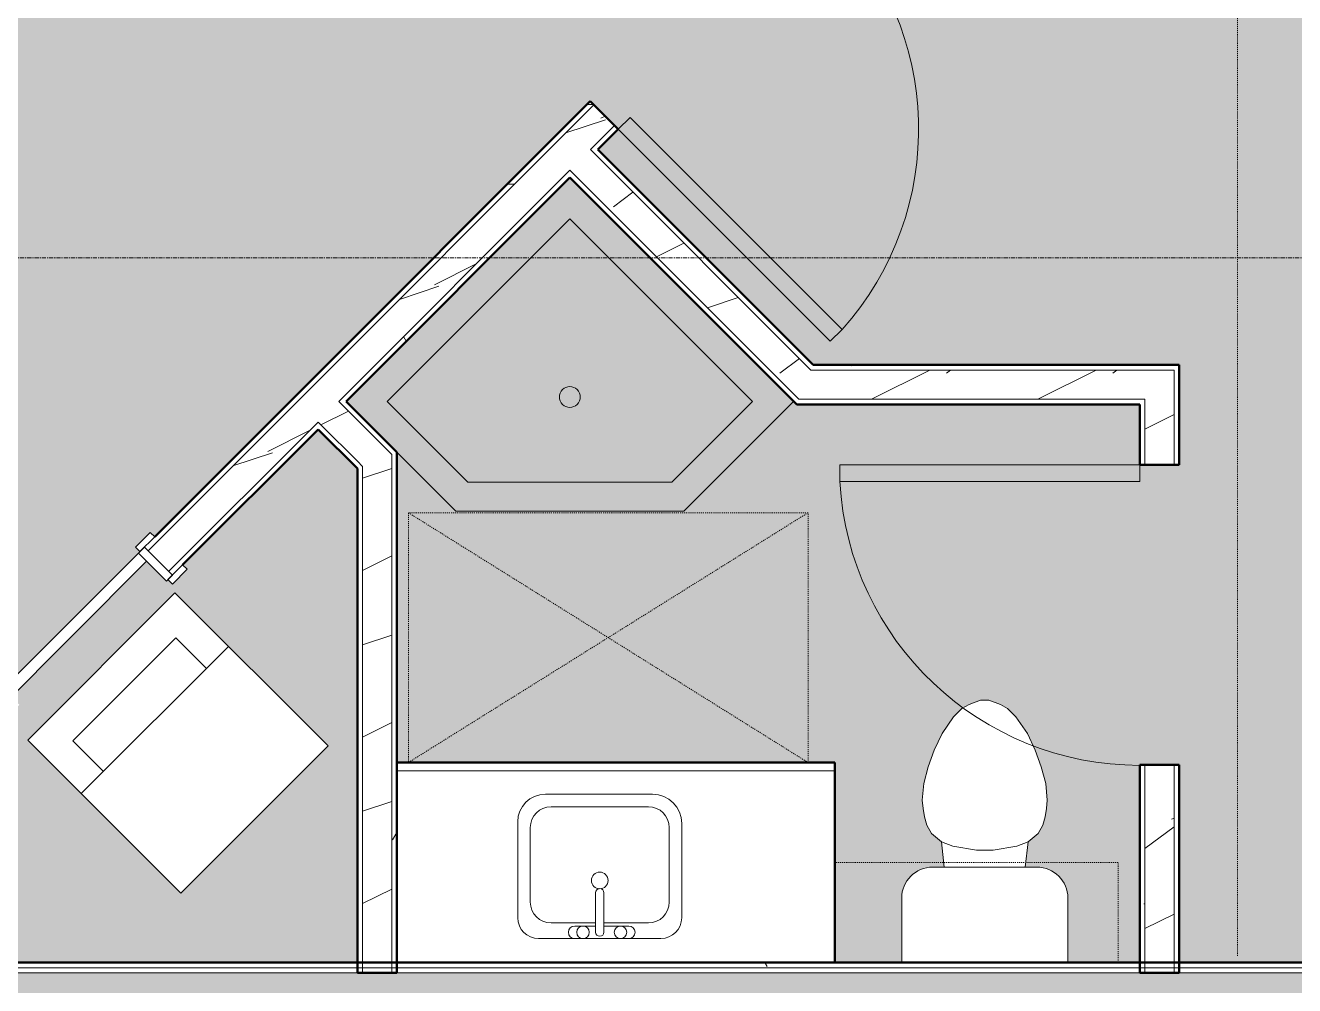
# Model space of a CAD drawing. Header units: inches. Extents: x -4292 to -464, y 9706 to 12474.
# Drawn here: x -2428.7 to -2276.3, y 10415.8 to 10531.1 of the extents above; entities that cross this region are included whole.
import ezdxf

# ---------------------------------------------------------------- set-up
doc = ezdxf.new("R2010")
doc.units = ezdxf.units.IN
doc.header["$MEASUREMENT"] = 0
doc.linetypes.add('Dash', pattern=[0.25, 0.125, -0.125])
doc.linetypes.add('Grid Line 1_2_', pattern=[0.875, 0.5, -0.125, 0.125, -0.125])
for name, color, linetype, lineweight in [('A-AREA-PATT-4', 254, 'Continuous', 9), ('A-DOOR-1', 7, 'Continuous', 9), ('A-DOOR-2', 90, 'Continuous', 20), ('A-DOOR-FRAM-1', 90, 'Continuous', 20), ('A-GENM-HDLN-1', 7, 'Dash', 9), ('A-WALL', 113, 'Continuous', 13), ('A-WALL-2', 250, 'Continuous', 50), ('A-WALL-3', 50, 'Continuous', 13), ('A-WALL-PATT-1', 7, 'Continuous', 9), ('A-WALL-PATT-2', 55, 'Continuous', 9), ('A-WALL-PATT-5', 111, 'Continuous', 9), ('I-FURN-HDLN-1', 7, 'Dash', 9), ('I-WALL-1', 2, 'Continuous', 50), ('P-SANR-FIXT-1', 7, 'Continuous', 9), ('Q-CASE-1', 250, 'Continuous', 50), ('Q-CASE-2', 7, 'Continuous', 9), ('Q-CASE-HDLN-1', 7, 'Dash', 9), ('S-GRID-1', 1, 'Grid Line 1_2_', 9)]:
    doc.layers.add(name, color=color, linetype=linetype, lineweight=lineweight)
pattern_1 = [(0, (0, 0), (38.4, 9.6), [1.584, -27.216, 1.584, -27.216, -153.6]), (0, (0, 0), (38.4, 9.6), [-57.6, 1.584, -56.016, 1.584, -27.216, -67.2]), (0, (0, 0), (38.4, 9.6), [-144, 1.584, -17.616, 1.584, -46.416]), (120, (14.4, 4.8), (-27.513844, 28.4553755), [1.584, -27.216, 1.584, -27.216, -153.6]), (120, (14.4, 4.8), (-27.513844, 28.4553755), [-57.6, 1.584, -56.016, 1.584, -27.216, -67.2]), (120, (14.4, 4.8), (-27.513844, 28.4553755), [-144, 1.584, -17.616, 1.584, -46.416]), (240, (19.2, 24), (-10.886156, -38.0553755), [1.584, -27.216, 1.584, -27.216, -153.6]), (240, (19.2, 24), (-10.886156, -38.0553755), [-57.6, 1.584, -56.016, 1.584, -27.216, -67.2]), (240, (19.2, 24), (-10.886156, -38.0553755), [-144, 1.584, -17.616, 1.584, -46.416])]
pattern_2 = [(216.87, (7.997, 19.992), (59.9755286, 39.9843071), [9.996, -89.964]), (206.565, (19.992, 13.994), (-19.991807, -19.992219), [22.352, -22.352]), (198.435, (19.992, 3.998), (-39.983821, -19.991955), [12.644, -50.576])]

msp = doc.modelspace()

# ---------------------------------------------------------------- hatches: boundary and pattern name
at = {"layer": 'A-AREA-PATT-4'}
h = msp.add_hatch(color=256, dxfattribs=at)
h.paths.add_polyline_path([(-2498.79519, 10457.58636), (-2473.33934, 10483.04221), (-2472.10191, 10481.80477), (-2497.55775, 10456.34892)], flags=0)
h.paths.add_polyline_path([(-2236.93674, 10418.6019), (-2106.44874, 10418.6019), (-2106.44874, 10534.67933), (-2143.27374, 10534.67933), (-2143.27374, 10533.92933), (-2145.77374, 10533.92933), (-2145.77374, 10534.67933), (-2183.02374, 10534.67933), (-2183.02374, 10536.05433), (-2218.02374, 10536.05433), (-2218.02374, 10534.67933), (-2218.27374, 10534.67933), (-2218.27374, 10533.92933), (-2223.27374, 10533.92933), (-2223.27374, 10534.67933), (-2223.52374, 10534.67933), (-2223.52374, 10536.05433), (-2258.52374, 10536.05433), (-2258.52374, 10534.67933), (-2295.77374, 10534.62637), (-2295.77374, 10533.92933), (-2298.27374, 10533.92933), (-2298.27374, 10534.67933), (-2305.63406, 10534.67933), (-2323.53983, 10552.5851), (-2332.02511, 10544.09982), (-2335.38387, 10547.45857), (-2281.01312, 10601.82933), (-2276.26312, 10601.82933), (-2276.26312, 10609.82933), (-2240.51312, 10609.82933), (-2240.51312, 10601.82933), (-2106.44874, 10601.82933), (-2106.44874, 10812.8644), (-2359.52374, 10812.8644), (-2359.52374, 10699.43779), (-2364.27374, 10699.43779), (-2364.27374, 10812.8644), (-2510.12374, 10812.8644), (-2510.12374, 10661.18779), (-2443.74874, 10661.18779), (-2443.74874, 10656.43779), (-2445.37374, 10656.43779), (-2445.37374, 10621.06279), (-2446.24874, 10621.06279), (-2446.24874, 10657.06279), (-2449.24874, 10657.06279), (-2449.24874, 10621.06279), (-2450.12374, 10621.06279), (-2450.12374, 10626.43779), (-2486.12374, 10626.43779), (-2486.12374, 10535.1644), (-2510.12374, 10535.1644), (-2510.12374, 10527.14062), (-2502.69752, 10527.14062), (-2501.7331, 10527.01365), (-2500.8344, 10526.6414), (-2500.06268, 10526.04923), (-2499.47051, 10525.27751), (-2499.09826, 10524.37881), (-2498.97129, 10523.33809), (-2498.97129, 10522.02606), (-2495.94752, 10522.37378), (-2494.94752, 10523.56553), (-2493.94752, 10524.13229), (-2492.43799, 10524.49008), (-2491.94371, 10524.57724), (-2490.94752, 10524.6644), (-2488.95513, 10524.49008), (-2486.94752, 10523.95215), (-2484.94752, 10523.22421), (-2482.94752, 10522.29159), (-2480.89495, 10520.85159), (-2479.94752, 10519.90416), (-2479.44752, 10519.03813), (-2478.94752, 10517.6644), (-2478.94752, 10516.6644), (-2479.44752, 10515.29066), (-2479.94752, 10514.42463), (-2480.94752, 10513.42463), (-2482.94752, 10512.0372), (-2485.01681, 10511.07936), (-2486.94752, 10510.37665), (-2488.95513, 10509.83871), (-2490.94752, 10509.6644), (-2492.43799, 10509.83871), (-2492.94752, 10509.92855), (-2493.94752, 10510.1965), (-2494.94752, 10510.76326), (-2495.94752, 10511.95502), (-2498.97129, 10512.30273), (-2498.97129, 10510.9144), (-2499.09826, 10509.94998), (-2499.47051, 10509.05129), (-2500.06268, 10508.27956), (-2500.8344, 10507.68739), (-2501.7331, 10507.31514), (-2502.69752, 10507.18817), (-2510.12374, 10507.18817), (-2510.12374, 10501.1644), (-2507.37374, 10501.1644), (-2507.37374, 10496.4144), (-2510.12374, 10496.4144), (-2510.12374, 10466.08648), (-2505.86626, 10461.829), (-2503.74494, 10463.95032), (-2502.86105, 10463.06644), (-2469.51309, 10496.4144), (-2477.37374, 10496.4144), (-2477.37374, 10501.1644), (-2464.76309, 10501.1644), (-2452.14735, 10513.78014), (-2448.78859, 10510.42139), (-2500.2094, 10459.00057), (-2498.79904, 10457.58251), (-2500.16521, 10456.21634), (-2499.72327, 10455.7744), (-2499.76746, 10455.73021), (-2475.1955, 10431.15825), (-2475.1513, 10431.20244), (-2474.70936, 10430.7605), (-2473.33934, 10432.13052), (-2471.92513, 10430.7163), (-2471.21802, 10431.42341), (-2461.31853, 10421.52392), (-2450.98026, 10431.86219), (-2451.51059, 10432.39252), (-2449.74282, 10434.16028), (-2449.21249, 10433.62995), (-2449.03571, 10433.80673), (-2448.06344, 10432.83446), (-2431.79999, 10449.09791), (-2432.77226, 10450.07019), (-2414.91781, 10467.92463), (-2415.44814, 10468.45496), (-2413.68037, 10470.22273), (-2413.15004, 10469.6924), (-2360.82074, 10521.98375), (-2357.48096, 10518.64397), (-2359.93685, 10516.18807), (-2334.08482, 10490.33604), (-2290.10699, 10490.33604), (-2290.10699, 10478.33192), (-2294.85699, 10478.33192), (-2294.85699, 10485.58604), (-2336.05234, 10485.58604), (-2363.29561, 10512.82932), (-2390.16567, 10485.95926), (-2384.06324, 10479.85683), (-2384.06324, 10442.6019), (-2331.47069, 10442.6019), (-2331.47069, 10418.6019), (-2323.44691, 10418.6019), (-2323.44691, 10426.32812), (-2323.31994, 10427.29253), (-2322.94769, 10428.19123), (-2322.35552, 10428.96295), (-2321.5838, 10429.55512), (-2320.68511, 10429.92737), (-2319.6301, 10430.05434), (-2318.33235, 10430.05434), (-2318.68007, 10433.07812), (-2319.87182, 10434.07812), (-2320.43859, 10435.07812), (-2320.79638, 10436.58764), (-2320.88353, 10437.08192), (-2320.97069, 10438.07812), (-2320.79638, 10440.07051), (-2320.25844, 10442.07812), (-2319.5305, 10444.07812), (-2318.59788, 10446.07812), (-2317.21045, 10448.07812), (-2316.21045, 10449.07812), (-2315.05176, 10449.68464), (-2313.97069, 10450.07812), (-2312.97069, 10450.07812), (-2311.59695, 10449.57812), (-2310.73092, 10449.07812), (-2309.73092, 10448.07812), (-2308.34349, 10446.07812), (-2307.41088, 10444.07812), (-2306.68294, 10442.07812), (-2306.145, 10440.07051), (-2305.97069, 10438.07812), (-2306.145, 10436.58764), (-2306.23484, 10436.07812), (-2306.50279, 10435.07812), (-2307.06956, 10434.07812), (-2308.26131, 10433.07812), (-2308.60903, 10430.05434), (-2307.22069, 10430.05434), (-2306.25627, 10429.92737), (-2305.35758, 10429.55512), (-2304.58585, 10428.96295), (-2303.99369, 10428.19123), (-2303.62143, 10427.29253), (-2303.49447, 10426.32812), (-2303.49447, 10418.6019), (-2294.85699, 10418.6019), (-2294.85699, 10442.33192), (-2290.10699, 10442.33192), (-2290.10699, 10418.6019), (-2247.10286, 10418.6019)], flags=0)
h.paths.add_polyline_path([(-2446.826, 10418.6019), (-2388.81324, 10418.6019), (-2388.81324, 10477.88932), (-2393.52443, 10482.6005), (-2409.79129, 10466.33364), (-2409.26096, 10465.80331), (-2411.02872, 10464.03555), (-2411.55905, 10464.56588), (-2411.73583, 10464.3891), (-2414.12232, 10466.77558), (-2430.38577, 10450.51213), (-2429.4135, 10449.53986), (-2447.09117, 10431.86219), (-2445.67696, 10430.44797), (-2445.85373, 10430.2712), (-2445.3234, 10429.74087), (-2447.09117, 10427.9731), (-2447.6215, 10428.50343), (-2457.45236, 10418.6019), (-2449.30088, 10418.6019)], flags=0)
h.paths.add_polyline_path([(-2169.10286, 10419.40766), (-2247.10286, 10419.40766), (-2247.10286, 10499.40766), (-2169.10286, 10499.40766), (-2169.10286, 10441.05898)], flags=0)
h.paths.add_polyline_path([(-2267.0347, 10419.90766), (-2267.0347, 10437.90766), (-2249.0347, 10437.90766), (-2249.0347, 10419.90766)], flags=0)
h.paths.add_polyline_path([(-2165.10286, 10419.90766), (-2165.10286, 10437.90766), (-2147.10286, 10437.90766), (-2147.10286, 10419.90766)], flags=0)
h.paths.add_polyline_path([(-2410.00519, 10426.91632), (-2428.38997, 10445.30109), (-2410.7123, 10462.97876), (-2392.32752, 10444.59399), (-2405.409, 10431.51251)], flags=0)
h.paths.add_polyline_path([(-2423.33275, 10535.87723), (-2426.6915, 10539.23599), (-2419.1146, 10546.81289), (-2450.12374, 10577.82204), (-2450.12374, 10587.06279), (-2445.37374, 10587.06279), (-2445.37374, 10579.78955), (-2415.75584, 10550.17165), (-2364.27374, 10601.65375), (-2364.27374, 10656.43779), (-2407.74874, 10656.43779), (-2407.74874, 10661.18779), (-2364.27374, 10661.18779), (-2364.27374, 10663.43779), (-2359.52374, 10663.43779), (-2359.52374, 10599.68624), (-2422.8908, 10536.31917)], flags=0)
h.paths.add_polyline_path([(-2292.48199, 10536.05433), (-2260.52374, 10536.05433), (-2260.52374, 10537.42933), (-2223.52374, 10537.42933), (-2223.52374, 10539.42933), (-2223.27374, 10539.42933), (-2223.27374, 10540.17933), (-2218.27374, 10540.17933), (-2218.27374, 10539.42933), (-2218.02374, 10539.42933), (-2218.02374, 10537.42933), (-2181.02374, 10537.42933), (-2181.02374, 10536.05433), (-2146.02374, 10536.05433), (-2146.02374, 10539.42933), (-2145.77374, 10539.42933), (-2145.77374, 10540.17933), (-2143.27374, 10540.17933), (-2143.27374, 10539.42933), (-2138.37374, 10539.42933), (-2138.37374, 10541.42933), (-2133.62374, 10541.42933), (-2133.62374, 10539.42933), (-2106.44874, 10539.42933), (-2106.44874, 10543.46381), (-2130.69874, 10543.46381), (-2130.69874, 10544.47659), (-2131.19874, 10544.51405), (-2131.19874, 10545.20104), (-2130.69874, 10545.20104), (-2130.69874, 10561.47233), (-2131.19874, 10561.49731), (-2131.19874, 10561.9553), (-2130.69874, 10561.9553), (-2130.69874, 10571.46381), (-2106.44874, 10571.46381), (-2106.44874, 10573.07933), (-2133.62374, 10573.07933), (-2133.62374, 10571.42933), (-2138.37374, 10571.42933), (-2138.37374, 10573.07933), (-2303.0456, 10573.07933), (-2320.18107, 10555.94386), (-2303.66654, 10539.42933), (-2298.27374, 10539.42933), (-2298.27374, 10540.17933), (-2295.77374, 10540.17933), (-2295.77374, 10539.42933), (-2295.52374, 10539.42933), (-2295.52374, 10536.05433)], flags=0)
h.paths.add_polyline_path([(-2241.35437, 10577.82933), (-2240.51312, 10577.82933), (-2240.51312, 10579.82933), (-2276.26312, 10579.82933), (-2276.26312, 10577.82933), (-2271.0089, 10577.82933)], flags=0)
h.paths.add_polyline_path([(-2209.40445, 10640.95433), (-2209.99501, 10640.95433), (-2209.99501, 10641.20433), (-2212.61818, 10641.20433), (-2212.63926, 10641.45433), (-2213.56751, 10641.47638), (-2213.65346, 10641.51198), (-2213.71111, 10641.65118), (-2213.71111, 10643.82933), (-2305.47491, 10643.82933), (-2305.47491, 10679.82933), (-2293.88228, 10679.82933), (-2293.88228, 10688.60481), (-2277.38228, 10688.60481), (-2277.38228, 10679.82933), (-2265.88228, 10679.82933), (-2265.88228, 10688.60481), (-2249.38228, 10688.60481), (-2249.38228, 10679.82933), (-2237.88228, 10679.82933), (-2237.88228, 10688.60481), (-2221.38228, 10688.60481), (-2221.38228, 10679.82933), (-2206.65983, 10679.82933), (-2206.65983, 10688.60481), (-2190.15983, 10688.60481), (-2190.15983, 10679.82933), (-2178.65983, 10679.82933), (-2178.65983, 10688.60481), (-2162.15983, 10688.60481), (-2162.15983, 10679.82933), (-2148.44874, 10679.82933), (-2148.44874, 10643.82933), (-2189.71111, 10643.82933), (-2189.71111, 10641.65118), (-2189.90796, 10641.45433), (-2190.80406, 10641.45433), (-2190.80406, 10641.20433), (-2194.56869, 10641.20433), (-2194.56869, 10640.95433), (-2196.47012, 10640.95433), (-2196.47012, 10641.20433), (-2205.86115, 10641.20433), (-2205.86115, 10640.95433), (-2206.4517, 10640.95433), (-2206.4517, 10641.20433), (-2207.04225, 10641.20433), (-2207.04225, 10640.95433), (-2207.6328, 10640.95433), (-2207.6328, 10641.20433), (-2208.22335, 10641.20433), (-2208.22335, 10640.95433), (-2208.8139, 10640.95433), (-2208.8139, 10641.20433), (-2209.40445, 10641.20433)], flags=0)
h.paths.add_polyline_path([(-2508.84989, 10690.93256), (-2508.84989, 10708.93256), (-2490.84989, 10708.93256), (-2490.84989, 10690.93256)], flags=0)
h.paths.add_polyline_path([(-2490.84989, 10710.8644), (-2509.34989, 10710.8644), (-2509.34989, 10788.8644), (-2429.34989, 10788.8644), (-2429.34989, 10710.8644), (-2476.75842, 10710.8644)], flags=0)
h.paths.add_polyline_path([(-2195.69058, 10712.0894), (-2253.92374, 10712.0894), (-2253.92374, 10747.0894), (-2247.92374, 10747.0894), (-2247.92374, 10748.0894), (-2175.92374, 10748.0894), (-2175.92374, 10747.0894), (-2169.92374, 10747.0894), (-2169.92374, 10712.0894), (-2179.7467, 10712.0894)], flags=0)
h.paths.add_polyline_path([(-2294.92374, 10751.4144), (-2298.92374, 10751.4144), (-2298.92374, 10799.4144), (-2263.92374, 10799.4144), (-2263.92374, 10793.4144), (-2262.92374, 10793.4144), (-2262.92374, 10757.4144), (-2263.92374, 10757.4144), (-2263.92374, 10751.4144), (-2291.42374, 10751.4144)], flags=0)
h.paths.add_polyline_path([(-2159.92374, 10751.4144), (-2159.92374, 10757.4144), (-2160.92374, 10757.4144), (-2160.92374, 10793.4144), (-2159.92374, 10793.4144), (-2159.92374, 10799.4144), (-2124.92374, 10799.4144), (-2124.92374, 10751.4144), (-2151.07786, 10751.4144)], flags=0)
h.paths.add_polyline_path([(-2490.84989, 10792.8644), (-2508.84989, 10792.8644), (-2508.84989, 10810.8644), (-2490.84989, 10810.8644)], flags=0)
h.paths.add_polyline_path([(-2235.09138, 10796.33259), (-2235.09138, 10796.3644), (-2251.434, 10796.3644), (-2251.434, 10812.4894), (-2179.434, 10812.4894), (-2179.434, 10796.3644), (-2197.434, 10796.3644), (-2197.434, 10800.3644), (-2233.434, 10800.3644), (-2233.434, 10796.3644), (-2234.434, 10796.33259)], flags=0)
at = {"layer": 'A-WALL-PATT-1'}
h = msp.add_hatch(dxfattribs=at)
h.set_pattern_fill('FP_3', color=256, style=0, pattern_type=2)
h.set_pattern_definition(pattern_1)
h.paths.add_polyline_path([(-2396.44124, 10485.51732), (-2360.39777, 10521.56079), (-2360.83971, 10522.00273), (-2396.88318, 10485.95926)], flags=0)
h.paths.add_polyline_path([(-2334.94193, 10547.01663), (-2304.75423, 10577.20433), (-2305.63812, 10577.20433), (-2335.38387, 10547.45857)], flags=0)
h = msp.add_hatch(dxfattribs=at)
h.set_pattern_fill('FP_3', color=256, style=0, pattern_type=2)
h.set_pattern_definition(pattern_1)
h.paths.add_polyline_path([(-2393.52443, 10482.6005), (-2393.08248, 10483.04244), (-2393.52443, 10483.48439), (-2393.96637, 10483.04244)], flags=0)
h.paths.add_polyline_path([(-2390.60761, 10485.51732), (-2362.85367, 10513.27126), (-2363.29561, 10513.7132), (-2391.04955, 10485.95926)], flags=0)
h.paths.add_polyline_path([(-2360.3788, 10515.74613), (-2357.48096, 10518.64397), (-2357.9229, 10519.08591), (-2360.82074, 10516.18807), (-2360.39777, 10515.76511)], flags=0)
h.paths.add_polyline_path([(-2332.02511, 10544.09982), (-2323.12204, 10553.0512), (-2323.53983, 10553.46898), (-2332.46705, 10544.54176)], flags=0)
h.paths.add_polyline_path([(-2320.62302, 10555.50191), (-2303.0456, 10573.07933), (-2303.92949, 10573.07933), (-2321.06496, 10555.94386)], flags=0)
h = msp.add_hatch(dxfattribs=at)
h.set_pattern_fill('FP_3', color=256, style=0, pattern_type=2)
h.set_pattern_definition(pattern_1)
h.paths.add_polyline_path([(-2333.45982, 10489.71104), (-2290.10699, 10489.71104), (-2290.10699, 10490.33604), (-2334.08482, 10490.33604)], flags=0)
h = msp.add_hatch(dxfattribs=at)
h.set_pattern_fill('FP_3', color=256, style=0, pattern_type=2)
h.set_pattern_definition(pattern_1)
h.paths.add_polyline_path([(-2460.87659, 10421.08197), (-2449.30088, 10432.65768), (-2449.74282, 10433.09962), (-2461.31853, 10421.52392)], flags=0)
h.paths.add_polyline_path([(-2413.94554, 10468.01302), (-2396.44124, 10485.51732), (-2396.88318, 10485.95926), (-2414.38748, 10468.45496), (-2414.12232, 10468.1898)], flags=0)
h = msp.add_hatch(dxfattribs=at)
h.set_pattern_fill('FP_3', color=256, style=0, pattern_type=2)
h.set_pattern_definition(pattern_1)
h.paths.add_polyline_path([(-2294.23199, 10418.6019), (-2294.23199, 10442.33192), (-2294.85699, 10442.33192), (-2294.85699, 10418.6019), (-2294.26326, 10418.6019)], flags=0)
h.paths.add_polyline_path([(-2294.85699, 10478.33192), (-2294.23199, 10478.33192), (-2294.23199, 10485.58604), (-2294.85699, 10485.58604), (-2294.85699, 10484.79921)], flags=0)
h = msp.add_hatch(dxfattribs=at)
h.set_pattern_fill('FP_3', color=256, style=0, pattern_type=2)
h.set_pattern_definition(pattern_1)
h.paths.add_polyline_path([(-2384.07579, 10418.6019), (-2384.06324, 10418.6019), (-2384.06324, 10479.85683), (-2384.68824, 10480.48183), (-2384.68824, 10418.6019)], flags=0)
at = {"layer": 'A-WALL-PATT-2'}
h = msp.add_hatch(dxfattribs=at)
h.set_pattern_fill('FP_7', color=256, style=0, pattern_type=2)
h.set_pattern_definition(pattern_2)
h.paths.add_polyline_path([(-2393.52443, 10483.48439), (-2357.9229, 10519.08591), (-2360.39777, 10521.56079), (-2395.9993, 10485.95926), (-2393.96637, 10483.92633)], flags=0)
h.paths.add_polyline_path([(-2332.46705, 10544.54176), (-2303.30449, 10573.70433), (-2308.25423, 10573.70433), (-2334.94193, 10547.01663)], flags=0)
h = msp.add_hatch(dxfattribs=at)
h.set_pattern_fill('FP_7', color=256, style=0, pattern_type=2)
h.set_pattern_definition(pattern_2)
h.paths.add_polyline_path([(-2330.8437, 10486.21104), (-2360.83971, 10516.1691), (-2363.29561, 10513.7132), (-2335.79345, 10486.21104), (-2333.45982, 10486.21104)], flags=0)
h = msp.add_hatch(dxfattribs=at)
h.set_pattern_fill('FP_7', color=256, style=0, pattern_type=2)
h.set_pattern_definition(pattern_2)
h.paths.add_polyline_path([(-2294.23199, 10486.21104), (-2290.73199, 10486.21104), (-2290.73199, 10489.71104), (-2334.3437, 10489.71104), (-2330.8437, 10486.21104), (-2329.95982, 10486.21104)], flags=0)
h = msp.add_hatch(dxfattribs=at)
h.set_pattern_fill('FP_7', color=256, style=0, pattern_type=2)
h.set_pattern_definition(pattern_2)
h.paths.add_polyline_path([(-2458.40171, 10418.6071), (-2446.826, 10430.18281), (-2449.30088, 10432.65768), (-2460.87659, 10421.08197), (-2458.65539, 10418.86078)], flags=0)
h.paths.add_polyline_path([(-2411.47067, 10465.53815), (-2393.52443, 10483.48439), (-2395.9993, 10485.95926), (-2413.94554, 10468.01302), (-2411.55905, 10465.62654)], flags=0)
h = msp.add_hatch(dxfattribs=at)
h.set_pattern_fill('FP_7', color=256, style=0, pattern_type=2)
h.set_pattern_definition(pattern_2)
h.paths.add_polyline_path([(-2388.18824, 10478.1482), (-2388.18824, 10483.09795), (-2391.04955, 10485.95926), (-2393.52443, 10483.48439), (-2388.54123, 10478.50119)], flags=0)
h = msp.add_hatch(dxfattribs=at)
h.set_pattern_fill('FP_7', color=256, style=0, pattern_type=2)
h.set_pattern_definition(pattern_2)
h.paths.add_polyline_path([(-2292.06564, 10418.6019), (-2290.73199, 10418.6019), (-2290.73199, 10442.33192), (-2294.23199, 10442.33192), (-2294.23199, 10418.6019), (-2294.05685, 10418.6019)], flags=0)
h.paths.add_polyline_path([(-2292.06564, 10478.33192), (-2290.73199, 10478.33192), (-2290.73199, 10486.21104), (-2294.23199, 10486.21104), (-2294.23199, 10478.33192)], flags=0)
h = msp.add_hatch(dxfattribs=at)
h.set_pattern_fill('FP_7', color=256, style=0, pattern_type=2)
h.set_pattern_definition(pattern_2)
h.paths.add_polyline_path([(-2384.68824, 10418.6019), (-2384.68824, 10479.59795), (-2388.18824, 10483.09795), (-2388.18824, 10418.6019), (-2384.76021, 10418.6019)], flags=0)
at = {"layer": 'A-WALL-PATT-5'}
h = msp.add_hatch(dxfattribs=at)
h.set_pattern_fill('FP_38', color=256, style=0, pattern_type=2)
h.set_pattern_definition([(161.57, (0.6, 0.6), (-4.80033747, -0.00041462), [0, -34.152, 3.792, 0]), (18.43, (-0.6, 0.6), (-4.80033747, 0.00041462), [0, -34.152, 3.792, 0]), (108.43, (0.6, 0.6), (2.39913218, -12.00105099), [11.382, -26.562]), (71.57, (-0.6, 0.6), (2.39913218, 12.00105099), [11.382, -26.562])])
h.paths.add_polyline_path([(-2105.82374, 10413.8519), (-2105.82374, 10417.3519), (-2463.86402, 10417.3519), (-2461.49483, 10414.98318), (-2460.69957, 10415.77843), (-2459.35624, 10414.4351), (-2459.44461, 10413.8519), (-2126.67892, 10413.8519)], flags=0)
h = msp.add_hatch(dxfattribs=at)
h.set_pattern_fill('FP_3', color=256, style=0, pattern_type=2)
h.set_pattern_definition(pattern_1)
h.paths.add_polyline_path([(-2105.82374, 10417.3519), (-2105.82374, 10417.9769), (-2459.53928, 10417.9769), (-2458.91428, 10417.3519), (-2126.67892, 10417.3519)], flags=0)
h = msp.add_hatch(dxfattribs=at)
h.set_pattern_fill('FP_3', color=256, style=0, pattern_type=2)
h.set_pattern_definition(pattern_1)
h.paths.add_polyline_path([(-2105.82374, 10417.9769), (-2105.82374, 10418.6019), (-2459.28039, 10418.6019), (-2458.65539, 10417.9769), (-2126.67892, 10417.9769)], flags=0)

# ---------------------------------------------------------------- linework, layer by layer
at = {"layer": 'A-DOOR-1'}
for p, q in [((-2415.44814, 10468.45496), (-2413.68037, 10470.22273)), ((-2413.15004, 10469.6924), (-2414.91781, 10467.92463)), ((-2413.68037, 10470.22273), (-2413.15004, 10469.6924)), ((-2414.91781, 10467.92463), (-2415.44814, 10468.45496)), ((-2411.55905, 10464.56588), (-2409.79129, 10466.33364)), ((-2409.79129, 10466.33364), (-2409.26096, 10465.80331)), ((-2409.26096, 10465.80331), (-2411.02872, 10464.03555)), ((-2411.02872, 10464.03555), (-2411.55905, 10464.56588))]:
    msp.add_line(p, q, dxfattribs=at)
for centre, start, end in [((-2357.48096, 10518.64397), 318.1788522, 45), ((-2294.85699, 10478.33192), 183.1788522, 270)]:
    msp.add_arc(centre, 36.06659, start, end, dxfattribs=at)
at = {"layer": 'A-DOOR-2'}
for p, q in [((-2357.48096, 10518.64397), (-2356.06674, 10520.05819)), ((-2356.06674, 10520.05819), (-2330.60305, 10494.5945)), ((-2357.48096, 10518.64397), (-2332.01727, 10493.18028)), ((-2332.01727, 10493.18028), (-2330.60305, 10494.5945)), ((-2330.86809, 10478.33192), (-2330.86809, 10476.33192)), ((-2294.85699, 10478.33192), (-2330.86809, 10478.33192)), ((-2294.85699, 10478.33192), (-2294.85699, 10476.33192)), ((-2294.85699, 10476.33192), (-2330.86809, 10476.33192)), ((-2432.77226, 10450.07019), (-2415.09459, 10467.74786)), ((-2415.09459, 10467.74786), (-2414.12232, 10466.77558)), ((-2414.12232, 10466.77558), (-2431.79999, 10449.09791))]:
    msp.add_line(p, q, dxfattribs=at)
at = {"layer": 'A-DOOR-FRAM-1'}
for p, q in [((-2415.09459, 10467.74786), (-2414.38748, 10468.45496)), ((-2411.73583, 10464.3891), (-2415.09459, 10467.74786)), ((-2414.38748, 10468.45496), (-2411.02872, 10465.09621)), ((-2411.02872, 10465.09621), (-2411.73583, 10464.3891))]:
    msp.add_line(p, q, dxfattribs=at)
at = {"layer": 'A-GENM-HDLN-1'}
for p, q in [((-2382.68824, 10442.6019), (-2334.68824, 10472.6019)), ((-2382.68824, 10472.6019), (-2334.68824, 10442.6019)), ((-2334.68824, 10472.6019), (-2382.68824, 10472.6019)), ((-2382.68824, 10472.6019), (-2382.68824, 10442.6019)), ((-2334.68824, 10442.6019), (-2334.68824, 10472.6019))]:
    msp.add_line(p, q, dxfattribs=at)
at = {"layer": 'A-WALL'}
for p, q in [((-2105.82374, 10417.3519), (-2458.91428, 10417.3519)), ((-2105.82374, 10417.9769), (-2458.65539, 10417.9769))]:
    msp.add_line(p, q, dxfattribs=at)
at = {"layer": 'A-WALL-2'}
for p, q in [((-2360.83971, 10522.00273), (-2396.88318, 10485.95926)), ((-2357.48096, 10518.64397), (-2360.83971, 10522.00273)), ((-2359.93685, 10516.18807), (-2357.48096, 10518.64397)), ((-2334.08482, 10490.33604), (-2359.93685, 10516.18807)), ((-2390.16567, 10485.95926), (-2363.29561, 10512.82932)), ((-2363.29561, 10512.82932), (-2336.05234, 10485.58604)), ((-2290.10699, 10490.33604), (-2334.08482, 10490.33604)), ((-2290.10699, 10489.71104), (-2290.10699, 10490.33604)), ((-2290.10699, 10485.58604), (-2290.10699, 10489.71104)), ((-2396.88318, 10485.95926), (-2413.15004, 10469.6924)), ((-2388.81324, 10484.60683), (-2390.16567, 10485.95926)), ((-2384.68824, 10480.48183), (-2388.81324, 10484.60683)), ((-2336.05234, 10485.58604), (-2335.16845, 10485.58604)), ((-2335.16845, 10485.58604), (-2329.33482, 10485.58604)), ((-2329.33482, 10485.58604), (-2294.85699, 10485.58604)), ((-2294.85699, 10485.58604), (-2294.85699, 10478.33192)), ((-2290.10699, 10478.33192), (-2290.10699, 10485.58604)), ((-2409.79129, 10466.33364), (-2393.52443, 10482.6005)), ((-2393.52443, 10482.6005), (-2388.81324, 10477.88932)), ((-2384.06324, 10479.85683), (-2384.68824, 10480.48183)), ((-2384.06324, 10417.3519), (-2384.06324, 10479.85683)), ((-2294.85699, 10478.33192), (-2290.10699, 10478.33192)), ((-2388.81324, 10477.88932), (-2388.81324, 10417.3519)), ((-2290.10699, 10442.33192), (-2294.85699, 10442.33192)), ((-2294.85699, 10442.33192), (-2294.85699, 10417.3519)), ((-2290.10699, 10417.3519), (-2290.10699, 10442.33192)), ((-2388.81324, 10417.3519), (-2384.06324, 10417.3519)), ((-2294.85699, 10417.3519), (-2290.10699, 10417.3519))]:
    msp.add_line(p, q, dxfattribs=at)
at = {"layer": 'A-WALL-3'}
for p, q in [((-2360.39777, 10521.56079), (-2395.9993, 10485.95926)), ((-2357.9229, 10519.08591), (-2360.82074, 10516.18807)), ((-2360.82074, 10516.18807), (-2360.3788, 10515.74613)), ((-2334.3437, 10489.71104), (-2360.3788, 10515.74613)), ((-2363.29561, 10513.7132), (-2391.04955, 10485.95926)), ((-2363.29561, 10513.7132), (-2362.85367, 10513.27126)), ((-2335.79345, 10486.21104), (-2362.85367, 10513.27126)), ((-2333.45982, 10489.71104), (-2334.3437, 10489.71104)), ((-2290.73199, 10489.71104), (-2333.45982, 10489.71104)), ((-2290.73199, 10489.71104), (-2290.73199, 10486.21104)), ((-2395.9993, 10485.95926), (-2396.44124, 10485.51732)), ((-2395.9993, 10485.95926), (-2396.44124, 10485.51732)), ((-2391.04955, 10485.95926), (-2390.60761, 10485.51732)), ((-2330.8437, 10486.21104), (-2335.79345, 10486.21104)), ((-2329.95982, 10486.21104), (-2330.8437, 10486.21104)), ((-2294.23199, 10486.21104), (-2329.95982, 10486.21104)), ((-2294.23199, 10486.21104), (-2294.23199, 10485.58604)), ((-2290.73199, 10486.21104), (-2290.73199, 10485.58604)), ((-2396.44124, 10485.51732), (-2413.94554, 10468.01302)), ((-2388.81324, 10483.72295), (-2390.60761, 10485.51732)), ((-2294.23199, 10485.58604), (-2294.23199, 10478.33192)), ((-2290.73199, 10485.58604), (-2290.73199, 10478.33192)), ((-2393.96637, 10483.04244), (-2411.47067, 10465.53815)), ((-2393.52443, 10483.48439), (-2393.96637, 10483.04244)), ((-2393.52443, 10483.48439), (-2393.96637, 10483.04244)), ((-2393.52443, 10483.48439), (-2393.08248, 10483.04244)), ((-2388.81324, 10478.7732), (-2393.08248, 10483.04244)), ((-2388.81324, 10483.72295), (-2388.18824, 10483.09795)), ((-2388.18824, 10483.09795), (-2384.68824, 10479.59795)), ((-2388.81324, 10478.7732), (-2388.18824, 10478.1482)), ((-2384.68824, 10479.59795), (-2384.68824, 10417.3519)), ((-2388.18824, 10478.1482), (-2388.18824, 10417.3519)), ((-2294.23199, 10442.33192), (-2294.23199, 10417.3519)), ((-2290.73199, 10442.33192), (-2290.73199, 10417.3519))]:
    msp.add_line(p, q, dxfattribs=at)
at = {"layer": 'I-FURN-HDLN-1'}
msp.add_line((-2283.10286, 10419.40766), (-2283.10286, 10534.67933), dxfattribs=at)
at = {"layer": 'I-WALL-1'}
msp.add_line((-2105.82374, 10418.6019), (-2458.39651, 10418.6019), dxfattribs=at)
at = {"layer": 'P-SANR-FIXT-1'}
for p, q in [((-2385.22886, 10485.95926), (-2363.29561, 10507.89251)), ((-2363.29561, 10507.89251), (-2341.36236, 10485.95926)), ((-2375.54985, 10476.28025), (-2385.22886, 10485.95926)), ((-2341.36236, 10485.95926), (-2351.04138, 10476.28025)), ((-2336.42555, 10485.95926), (-2349.59542, 10472.7894)), ((-2376.99581, 10472.7894), (-2384.06324, 10479.85683)), ((-2351.04138, 10476.28025), (-2375.54985, 10476.28025)), ((-2349.59542, 10472.7894), (-2376.99581, 10472.7894)), ((-2428.38997, 10445.30109), (-2410.7123, 10462.97876)), ((-2410.7123, 10462.97876), (-2392.32752, 10444.59399)), ((-2422.97618, 10445.19061), (-2410.60181, 10457.56498)), ((-2410.60181, 10457.56498), (-2406.9337, 10453.89686)), ((-2421.95972, 10438.87084), (-2404.28205, 10456.54851)), ((-2316.21045, 10449.07812), (-2315.34443, 10449.57812)), ((-2315.34443, 10449.57812), (-2313.97069, 10450.07812)), ((-2313.97069, 10450.07812), (-2312.97069, 10450.07812)), ((-2312.97069, 10450.07812), (-2311.59695, 10449.57812)), ((-2311.59695, 10449.57812), (-2310.73092, 10449.07812)), ((-2318.59788, 10446.07812), (-2317.21045, 10448.07812)), ((-2317.21045, 10448.07812), (-2316.21045, 10449.07812)), ((-2310.73092, 10449.07812), (-2309.73092, 10448.07812)), ((-2309.73092, 10448.07812), (-2308.34349, 10446.07812)), ((-2410.00519, 10426.91632), (-2428.38997, 10445.30109)), ((-2419.30807, 10441.52249), (-2422.97618, 10445.19061)), ((-2319.5305, 10444.07812), (-2318.59788, 10446.07812)), ((-2308.34349, 10446.07812), (-2307.41088, 10444.07812)), ((-2410.00519, 10426.91632), (-2392.32752, 10444.59399)), ((-2320.25844, 10442.07812), (-2319.5305, 10444.07812)), ((-2307.41088, 10444.07812), (-2306.68294, 10442.07812)), ((-2320.79638, 10440.07051), (-2320.25844, 10442.07812)), ((-2306.68294, 10442.07812), (-2306.145, 10440.07051)), ((-2353.36373, 10438.79973), (-2366.2279, 10438.79973)), ((-2353.36373, 10438.79973), (-2366.2279, 10438.79973)), ((-2320.97069, 10438.07812), (-2320.79638, 10440.07051)), ((-2306.145, 10440.07051), (-2305.97069, 10438.07812)), ((-2353.86373, 10437.29973), (-2365.54877, 10437.29973)), ((-2320.88353, 10437.08192), (-2320.97069, 10438.07812)), ((-2305.97069, 10438.07812), (-2306.05784, 10437.08192)), ((-2320.70653, 10436.07812), (-2320.88353, 10437.08192)), ((-2320.43859, 10435.07812), (-2320.70653, 10436.07812)), ((-2306.23484, 10436.07812), (-2306.50279, 10435.07812)), ((-2306.05784, 10437.08192), (-2306.23484, 10436.07812)), ((-2369.54877, 10435.47886), (-2369.54877, 10423.9769)), ((-2369.54877, 10435.47886), (-2369.54877, 10423.9769)), ((-2368.04877, 10434.79973), (-2368.04877, 10425.8519)), ((-2351.36373, 10425.8519), (-2351.36373, 10434.79973)), ((-2349.86373, 10423.9769), (-2349.86373, 10435.29973)), ((-2349.86373, 10423.9769), (-2349.86373, 10435.29973)), ((-2319.87182, 10434.07812), (-2320.43859, 10435.07812)), ((-2306.50279, 10435.07812), (-2307.06956, 10434.07812)), ((-2318.68007, 10433.07812), (-2319.87182, 10434.07812)), ((-2317.30633, 10432.57812), (-2318.68007, 10433.07812)), ((-2318.33235, 10430.05434), (-2318.68007, 10433.07812)), ((-2308.26131, 10433.07812), (-2309.63505, 10432.57812)), ((-2308.60903, 10430.05434), (-2308.26131, 10433.07812)), ((-2307.06956, 10434.07812), (-2308.26131, 10433.07812)), ((-2314.47069, 10432.07812), (-2317.30633, 10432.57812)), ((-2312.47069, 10432.07812), (-2314.47069, 10432.07812)), ((-2309.63505, 10432.57812), (-2312.47069, 10432.07812)), ((-2307.22069, 10430.05434), (-2319.72069, 10430.05434)), ((-2360.20625, 10422.2407), (-2360.20625, 10426.97905)), ((-2359.20625, 10422.2407), (-2359.20625, 10426.97905)), ((-2323.44691, 10426.32812), (-2323.44691, 10418.6019)), ((-2303.49447, 10418.6019), (-2303.49447, 10426.32812)), ((-2365.54877, 10423.3519), (-2360.20625, 10423.3519)), ((-2360.20625, 10422.9769), (-2362.70625, 10422.9769)), ((-2359.20625, 10423.3519), (-2353.86373, 10423.3519)), ((-2356.20625, 10422.9769), (-2359.20625, 10422.9769)), ((-2367.04877, 10421.4769), (-2352.36373, 10421.4769)), ((-2367.04877, 10421.4769), (-2352.36373, 10421.4769)), ((-2362.70625, 10421.4769), (-2356.20625, 10421.4769))]:
    msp.add_line(p, q, dxfattribs=at)
for centre, radius, start, end in [((-2363.29561, 10486.48959), 1.25, 45, 225), ((-2363.29561, 10486.48959), 1.25, 225, 45), ((-2366.2279, 10435.47886), 3.32087, 90, 180), ((-2366.2279, 10435.47886), 3.32087, 90, 180), ((-2353.36373, 10435.29973), 3.5, 0, 90), ((-2353.36373, 10435.29973), 3.5, 0, 90), ((-2365.54877, 10434.79973), 2.5, 90, 180), ((-2353.86373, 10434.79973), 2.5, 0, 90), ((-2319.72069, 10426.32812), 3.72622, 90, 180), ((-2307.22069, 10426.32812), 3.72622, 0, 90), ((-2359.70625, 10428.44423), 1, 0, 180), ((-2359.70625, 10428.44423), 1, 180, 0), ((-2359.70625, 10426.97905), 0.5, 0, 180), ((-2365.54877, 10425.8519), 2.5, 180, 270), ((-2353.86373, 10425.8519), 2.5, 270, 0), ((-2367.04877, 10423.9769), 2.5, 180, 270), ((-2367.04877, 10423.9769), 2.5, 180, 270), ((-2352.36373, 10423.9769), 2.5, 270, 0), ((-2352.36373, 10423.9769), 2.5, 270, 0), ((-2362.70625, 10422.2269), 0.75, 90, 270), ((-2361.70625, 10422.2269), 0.75, 0, 180), ((-2361.70625, 10422.2269), 0.75, 180, 0), ((-2359.70625, 10422.2407), 0.5, 180, 0), ((-2357.20625, 10422.2269), 0.75, 0, 180), ((-2357.20625, 10422.2269), 0.75, 180, 0), ((-2356.20625, 10422.2269), 0.75, 270, 90)]:
    msp.add_arc(centre, radius, start, end, dxfattribs=at)
at = {"layer": 'Q-CASE-1'}
for p, q in [((-2384.06324, 10442.6019), (-2331.47069, 10442.6019)), ((-2331.47069, 10442.6019), (-2331.47069, 10418.6019))]:
    msp.add_line(p, q, dxfattribs=at)
at = {"layer": 'Q-CASE-2'}
for p, q in [((-2384.06324, 10442.6019), (-2331.47069, 10442.6019)), ((-2331.47069, 10442.6019), (-2331.47069, 10441.6019)), ((-2331.47069, 10441.6019), (-2384.06324, 10441.6019)), ((-2384.06324, 10441.6019), (-2331.47069, 10441.6019)), ((-2331.47069, 10441.6019), (-2331.47069, 10418.6019))]:
    msp.add_line(p, q, dxfattribs=at)
at = {"layer": 'Q-CASE-HDLN-1'}
for p, q in [((-2331.47069, 10430.6019), (-2331.47069, 10418.6019)), ((-2297.47069, 10430.6019), (-2331.47069, 10430.6019)), ((-2297.47069, 10418.6019), (-2297.47069, 10430.6019)), ((-2331.47069, 10418.6019), (-2297.47069, 10418.6019))]:
    msp.add_line(p, q, dxfattribs=at)
at = {"layer": 'S-GRID-1'}
msp.add_line((-464.45104, 10503.1894), (-4232.19143, 10503.1894), dxfattribs=at)

doc.saveas('drawing.dxf')
